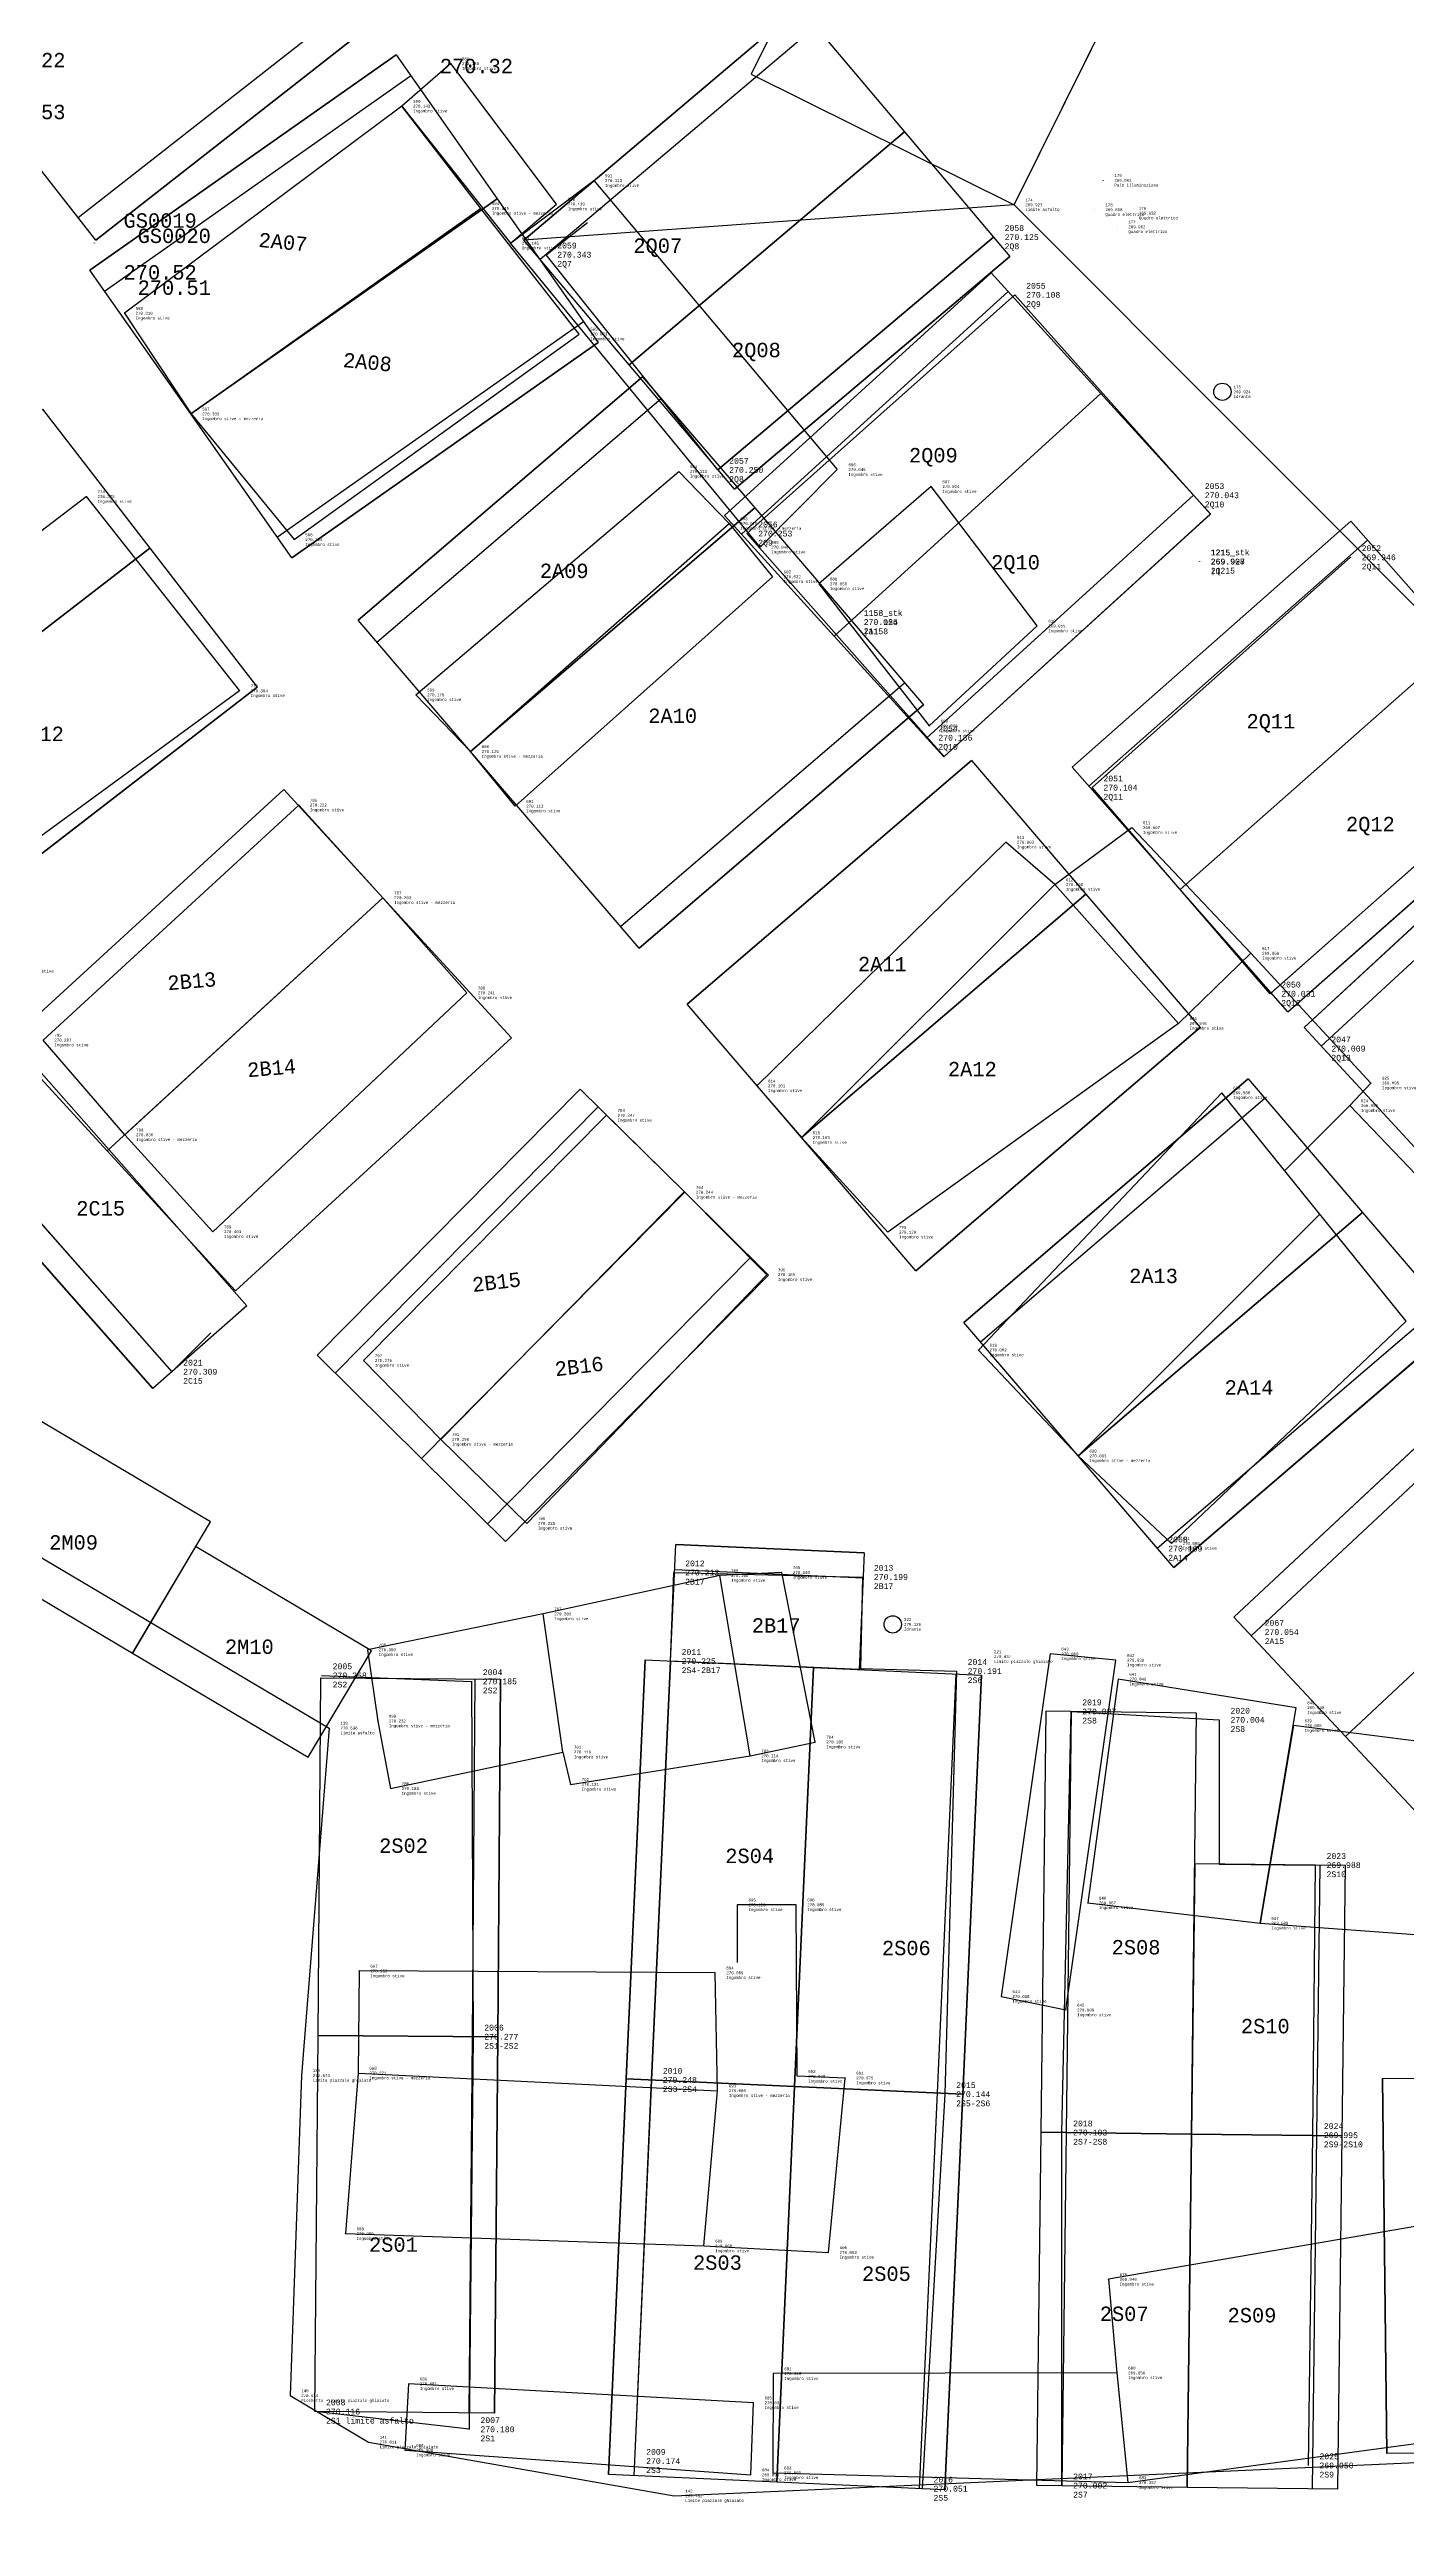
# Model space of a CAD drawing. Extents: x -1 to 923337, y -63322 to 323191.
# Drawn here: x 298496 to 345659, y 780 to 86000 of the extents above; entities that cross this region are included whole.
import ezdxf
from ezdxf.enums import TextEntityAlignment as Align

# ---------------------------------------------------------------- set-up
doc = ezdxf.new("R2010")
doc.units = 0
doc.header["$PDMODE"] = 35
doc.header["$PDSIZE"] = 1
doc.linetypes.add('Solid', pattern=[0])
for name, color, linetype, lineweight in [('aree gps 3', 84, 'Continuous', 30), ('NUOVE STIVE DIC2023', 3, 'Solid', 30), ('NUOVE STIVE TRACCIATURA', 150, 'Continuous', 30), ('PUNTI RILIEVO 12_02_24', 102, 'Solid', 30), ('WF ingombro stive 2', 1, 'Continuous', 30), ('WF lato di accesso', 40, 'Continuous', 30), ('WF SCHIZZI', 30, 'Solid', 30), ('WF tracciatura', 30, 'Continuous', 30)]:
    doc.layers.add(name, color=color, linetype=linetype, lineweight=lineweight)
for name, color, linetype in [('pntdesc', 1, 'Continuous'), ('pntelev', 2, 'Continuous'), ('pntno', 3, 'Continuous'), ('RILIEVO VECCHIO 1', 8, 'Continuous'), ('WF nome aree GPS', 7, 'Continuous'), ('WF nuovi punti', 6, 'Continuous'), ('WF_lato_di_accesso', 40, 'Continuous')]:
    doc.layers.add(name, color=color, linetype=linetype)
doc.styles.get("Standard").update_dxf_attribs({"font": 'consola.ttf', "height": 500})

# ---------------------------------------------------------------- blocks, each defined once
blk = doc.blocks.new('rilievo 2')
at = {"color": 8}
for points in [[(377957, -551519, -1580), (396391, -562427, -1455), (395427, -574492, -1317), (395026, -585611, -1377), (397751, -587224, -1981), (408367, -589089, -2210), (438006, -587763, -2348), (450817, -582890, -2520), (462675, -576278, -2454), (477131, -569186, -2633), (463320, -559281, -2554), (462858, -554252, -2417), (453210, -543978, -2458), (436425, -525791, -2385), (420179, -509524, -2064), (431791, -486142, -2181), (437562, -474517, -1956), (432131, -471235, -1903), (421510, -463664, -1858), (415096, -459635, -1816), (399752, -447354, -1648)], [(401649, -509653, -1843), (391588, -516788, -1688)], [(401296, -528511, -1867), (410278, -520596, -1916)], [(421587, -533133, -1983), (424264, -531154, -2085), (428403, -535519, -2122), (425881, -537955, -2046)], [(421587, -533133, -1983), (425881, -537955, -2046), (415793, -545205, -1872), (412792, -541920, -1829)], [(389292, -541824, -1156), (398253, -533590, -1788)], [(428403, -535519, -2122), (432567, -540025, -2096), (431834, -540810, -2010), (429576, -543068, -2063)], [(418937, -549298, -1909), (422403, -552975, -1899), (425641, -556017, -1906), (433792, -548296, -2137), (427396, -540363, -2025), (418937, -549298, -1909)], [(434108, -547473, -2086), (436173, -545333, -2119), (431834, -540810, -2010)], [(400261, -552403, -1693), (408719, -543804, -1748)], [(422403, -552975, -1899), (430797, -544581, -2085)], [(404499, -563260, -1873), (404770, -564382, -1870), (411005, -563390, -1877), (409958, -557129, -1846), (403814, -558463, -1789)], [(411005, -563390, -1877), (413263, -562912, -1887), (412103, -557024, -1851), (409958, -557129, -1846)], [(412638, -574521, -1951), (412603, -568564, -1906), (410561, -568568, -1868), (410561, -570568, -1868)], [(397393, -574408, -1720), (409879, -575021, -1906)], [(409402, -580413, -1923), (413729, -580637, -1938), (414305, -574581, -1917), (412638, -574521, -1951)], [(423749, -584822, -2135), (411806, -584847, -1972), (411800, -588289, -2092), (424127, -588631, -1635)]]:
    blk.add_polyline3d(points, dxfattribs=at)
for points in [[(400608, -504624, -1853), (398914, -506100, -1848), (402688, -510860, -1846), (404286, -509500, -1852)], [(398914, -506100, -1848), (389272, -513293, -1682), (391588, -516788, -1688), (395169, -521155, -1838), (405069, -514014, -1918), (401649, -509653, -1843)], [(405576, -508685, -1878), (414034, -518722, -1947), (411355, -521417, -1946), (402688, -510860, -1846)], [(408527, -518786, -1879), (410278, -520596, -1916), (411786, -522443, -1959), (402844, -530413, -1878), (401296, -528511, -1867), (399401, -526544, -1817)], [(387951, -519659, -1616), (393272, -526405, -1688), (383711, -533397, -1597), (378575, -526813, -1499)], [(417296, -519313, -1967), (413393, -522691, -1941), (417231, -527624, -1998), (420978, -524152, -2036)], [(386452, -538535, -1704), (395327, -530373, -1769), (398253, -533590, -1788), (401162, -536895, -1750), (392346, -545189, -1588), (389292, -541824, -1156)], [(411241, -540125, -1890), (412792, -541920, -1829), (421587, -533133, -1983), (419887, -531663, -1989)], [(397583, -549663, -1712), (400261, -552403, -1693), (403251, -555320, -1760), (411585, -546682, -1823), (408734, -543819, -1748), (406017, -541146, -1744)], [(398071, -562182, -1760), (398516, -564527, -1808), (404499, -563260, -1873), (403814, -558463, -1789), (397719, -559707, -1641)], [(423712, -560071, -1959), (421430, -559852, -1931), (419730, -571749, -1973), (421976, -572218, -1986)], [(429970, -561720, -2052), (423790, -560727, -1943), (422732, -568498, -2024), (428723, -569205, -2083)], [(435862, -563106, -2184), (429876, -562341, -1905), (428723, -569205, -2083), (435053, -569669, -2170)], [(396948, -579986, -1932), (409402, -580413, -1923), (409879, -575021, -1906), (409793, -570926, -1903), (397429, -570864, -1838), (397393, -574408, -1720)], [(436436, -586966, -2338), (435253, -579541, -2230), (423454, -581572, -2046), (423749, -584822, -2135), (424127, -588631, -1635)], [(411119, -585858, -1960), (399146, -585198, -1910), (399019, -587506, -2084), (411031, -588361, -2092)]]:
    blk.add_polyline3d(points, close=True, dxfattribs=at)
at = {"color": 1}
for centre in [(427411, -516021, -2067), (415962, -558827, -1865)]:
    blk.add_circle(centre, 300, dxfattribs=at)
at = {"color": 8}
for p in [(400608, -504624, -1853), (398914, -506100, -1848), (405576, -508685, -1878), (423273, -508677, -2031), (404286, -509500, -1852), (420179, -509524, -2064), (401649, -509653, -1843), (422959, -509696, -2133), (423756, -510291, -2029), (424122, -509815, -2060), (402688, -510860, -1846), (389272, -513293, -1682), (405069, -514014, -1918), (427411, -516021, -2067), (391588, -516788, -1688), (408527, -518786, -1879), (414034, -518722, -1947), (387951, -519659, -1616), (417296, -519313, -1967), (410278, -520596, -1916), (395169, -521155, -1838), (411355, -521417, -1946), (411786, -522443, -1959), (413393, -522691, -1941), (420978, -524152, -2036), (393272, -526405, -1688), (399401, -526544, -1817), (417231, -527624, -1998), (401296, -528511, -1867), (395327, -530373, -1769), (402844, -530413, -1878), (419887, -531663, -1989), (424264, -531154, -2085), (421587, -533133, -1983), (398253, -533590, -1788), (428403, -535519, -2122), (401162, -536895, -1750), (425881, -537955, -2046), (411241, -540125, -1890), (432567, -540025, -2096), (427396, -540363, -2025), (431834, -540810, -2010), (389292, -541824, -1156), (406017, -541146, -1744), (412792, -541920, -1829), (408734, -543819, -1748), (392346, -545189, -1588), (415793, -545205, -1872), (411585, -546682, -1823), (433792, -548296, -2137), (397583, -549663, -1712), (418937, -549298, -1909), (400261, -552403, -1693), (422403, -552975, -1899), (403251, -555320, -1760), (425641, -556017, -1906), (409958, -557129, -1846), (412103, -557024, -1851), (403814, -558463, -1789), (415962, -558827, -1865), (397719, -559707, -1641), (421430, -559852, -1931), (419091, -559946, -1954), (423712, -560071, -1959), (423790, -560727, -1943), (396391, -562427, -1455), (398071, -562182, -1760), (429876, -562341, -1905), (429970, -561720, -2052), (404499, -563260, -1873), (413263, -562912, -1887), (411005, -563390, -1877), (398516, -564527, -1808), (404770, -564382, -1870), (410561, -568568, -1868), (412603, -568564, -1906), (422732, -568498, -2024), (428723, -569205, -2083), (397429, -570864, -1838), (409793, -570926, -1903), (419730, -571749, -1973), (421976, -572218, -1986), (395427, -574492, -1317), (397393, -574408, -1720), (409879, -575021, -1906), (412638, -574521, -1951), (414305, -574581, -1917), (396948, -579986, -1932), (409402, -580413, -1923), (413729, -580637, -1938), (423454, -581572, -2046), (399146, -585198, -1910), (411806, -584847, -1972), (423749, -584822, -2135), (395026, -585611, -1377), (411119, -585858, -1960), (397751, -587224, -1981), (399019, -587506, -2084), (411031, -588361, -2092), (411800, -588289, -2092), (424127, -588631, -1635), (408367, -589089, -2210)]:
    blk.add_point(p, dxfattribs=at)
for s, p in [('589', (400997, -504457, -1853)), ('270.138', (400997, -504624, -1853)), ('Ingombro stive', (400997, -504791, -1853)), ('590', (399303, -505934, -1848)), ('270.143', (399303, -506100, -1848)), ('Ingombro stive', (399303, -506267, -1848)), ('591', (405965, -508518, -1878)), ('270.113', (405965, -508685, -1878)), ('179', (423662, -508510, -2031)), ('269.961', (423662, -508677, -2031)), ('594', (402038, -509486, -1843)), ('270.149', (402038, -509653, -1843)), ('592', (404675, -509333, -1852)), ('270.139', (404675, -509500, -1852)), ('Ingombro stive', (404675, -509666, -1852)), ('Ingombro stive', (405965, -508852, -1878)), ('174', (420568, -509358, -2064)), ('269.927', (420568, -509524, -2064)), ('178', (423348, -509529, -2133)), ('Palo illuminazione', (423662, -508844, -2031)), ('176', (424511, -509648, -2060)), ('Ingombro stive - mezzeria', (402038, -509819, -1843)), ('Limite asfalto', (420568, -509691, -2064)), ('Quadro elettrico', (423348, -509862, -2133)), ('269.858', (423348, -509696, -2133)), ('Quadro elettrico', (424145, -510458, -2029)), ('177', (424145, -510124, -2029)), ('269.962', (424145, -510291, -2029)), ('Quadro elettrico', (424511, -509982, -2060)), ('269.932', (424511, -509815, -2060)), ('593', (403077, -510693, -1846)), ('270.145', (403077, -510860, -1846)), ('Ingombro stive', (403077, -511027, -1846)), ('598', (389661, -513126, -1682)), ('270.310', (389661, -513293, -1682)), ('Ingombro stive', (389661, -513459, -1682)), ('595', (405458, -513847, -1918)), ('270.073', (405458, -514014, -1918)), ('Ingombro stive', (405458, -514180, -1918)), ('175', (427800, -515854, -2067)), ('269.924', (427800, -516021, -2067)), ('Idrante', (427800, -516188, -2067)), ('597', (391977, -516622, -1688)), ('270.303', (391977, -516788, -1688)), ('Ingombro stive - mezzeria', (391977, -516955, -1688)), ('604', (408916, -518619, -1879)), ('270.113', (408916, -518786, -1879)), ('Ingombro stive', (408916, -518952, -1879)), ('270.045', (414423, -518722, -1947)), ('606', (414423, -518555, -1947)), ('Ingombro stive', (414423, -518889, -1947)), ('270.375', (388340, -519659, -1616)), ('774', (388340, -519492, -1616)), ('Ingombro stive', (388340, -519826, -1616)), ('270.024', (417685, -519313, -1967)), ('607', (417685, -519146, -1967)), ('Ingombro stive', (417685, -519480, -1967)), ('270.076', (410667, -520596, -1916)), ('603', (410667, -520429, -1916)), ('596', (395558, -520988, -1838)), ('270.154', (395558, -521155, -1838)), ('Ingombro stive', (395558, -521322, -1838)), ('Ingombro stive - mezzeria', (410667, -520763, -1916)), ('270.046', (411744, -521417, -1946)), ('605', (411744, -521251, -1946)), ('Ingombro stive', (411744, -521584, -1946)), ('270.032', (412175, -522443, -1959)), ('602', (412175, -522276, -1959)), ('Ingombro stive', (412175, -522610, -1959)), ('608', (413782, -522524, -1941)), ('270.050', (413782, -522691, -1941)), ('Ingombro stive', (413782, -522858, -1941)), ('610', (421367, -523985, -2036)), ('269.955', (421367, -524152, -2036)), ('Ingombro stive', (421367, -524318, -2036)), ('270.304', (393661, -526405, -1688)), ('775', (393661, -526238, -1688)), ('Ingombro stive', (393661, -526571, -1688)), ('599', (399790, -526378, -1817)), ('270.175', (399790, -526544, -1817)), ('Ingombro stive', (399790, -526711, -1817)), ('609', (417620, -527457, -1998)), ('600', (401685, -528344, -1867)), ('269.993', (417620, -527624, -1998)), ('Ingombro stive', (417620, -527791, -1998)), ('270.125', (401685, -528511, -1867)), ('Ingombro stive - mezzeria', (401685, -528678, -1867)), ('270.222', (395716, -530373, -1769)), ('786', (395716, -530206, -1769)), ('Ingombro stive', (395716, -530540, -1769)), ('601', (403233, -530246, -1878)), ('270.113', (403233, -530413, -1878)), ('Ingombro stive', (403233, -530579, -1878)), ('613', (420276, -531496, -1989)), ('270.003', (420276, -531663, -1989)), ('269.907', (424653, -531154, -2085)), ('611', (424653, -530987, -2085)), ('Ingombro stive', (424653, -531321, -2085)), ('Ingombro stive', (420276, -531830, -1989)), ('787', (398642, -533423, -1788)), ('270.008', (421976, -533133, -1983)), ('612', (421976, -532966, -1983)), ('Ingombro stive', (421976, -533299, -1983)), ('270.203', (398642, -533590, -1788)), ('Ingombro stive - mezzeria', (398642, -533756, -1788)), ('617', (428792, -535352, -2122)), ('269.869', (428792, -535519, -2122)), ('Ingombro stive', (428792, -535686, -2122)), ('Ingombro stive', (385634, -536141, -1648)), ('270.241', (401551, -536895, -1750)), ('788', (401551, -536728, -1750)), ('Ingombro stive', (401551, -537062, -1750)), ('270.287', (386841, -538535, -1704)), ('785', (386841, -538368, -1704)), ('269.946', (426270, -537955, -2046)), ('616', (426270, -537788, -2046)), ('Ingombro stive', (426270, -538121, -2046)), ('Ingombro stive', (386841, -538702, -1704)), ('270.101', (411630, -540125, -1890)), ('614', (411630, -539958, -1890)), ('Ingombro stive', (411630, -540292, -1890)), ('618', (427785, -540197, -2025)), ('625', (432956, -539858, -2096)), ('269.895', (432956, -540025, -2096)), ('Ingombro stive', (432956, -540192, -2096)), ('270.247', (406406, -541146, -1744)), ('793', (406406, -540980, -1744)), ('269.966', (427785, -540363, -2025)), ('Ingombro stive', (427785, -540530, -2025)), ('269.982', (432223, -540810, -2010)), ('624', (432223, -540643, -2010)), ('Ingombro stive', (432223, -540977, -2010)), ('790', (389681, -541657, -1156)), ('270.836', (389681, -541824, -1156)), ('Ingombro stive - mezzeria', (389681, -541991, -1156)), ('Ingombro stive', (406406, -541313, -1744)), ('615', (413181, -541753, -1829)), ('270.163', (413181, -541920, -1829)), ('Ingombro stive', (413181, -542087, -1829)), ('794', (409123, -543652, -1748)), ('270.244', (409123, -543819, -1748)), ('Ingombro stive - mezzeria', (409123, -543986, -1748)), ('270.403', (392735, -545189, -1588)), ('789', (392735, -545022, -1588)), ('Ingombro stive', (392735, -545355, -1588)), ('225', (416182, -545039, -1872)), ('270.120', (416182, -545205, -1872)), ('Ingombro stive', (416182, -545372, -1872)), ('270.169', (411974, -546682, -1823)), ('795', (411974, -546516, -1823)), ('Ingombro stive', (411974, -546849, -1823)), ('270.279', (397972, -549663, -1712)), ('792', (397972, -549496, -1712)), ('619', (419326, -549131, -1909)), ('270.082', (419326, -549298, -1909)), ('Ingombro stive', (419326, -549464, -1909)), ('Ingombro stive', (397972, -549830, -1712)), ('791', (400650, -552236, -1693)), ('270.298', (400650, -552403, -1693)), ('Ingombro stive - mezzeria', (400650, -552570, -1693)), ('620', (422792, -552809, -1899)), ('270.093', (422792, -552975, -1899)), ('Ingombro stive - mezzeria', (422792, -553142, -1899)), ('270.231', (403640, -555320, -1760)), ('796', (403640, -555153, -1760)), ('Ingombro stive', (403640, -555487, -1760)), ('621', (426030, -555850, -1906)), ('270.086', (426030, -556017, -1906)), ('Ingombro stive', (426030, -556183, -1906)), ('270.145', (410347, -557129, -1846)), ('706', (410347, -556963, -1846)), ('Ingombro stive', (410347, -557296, -1846)), ('270.140', (412492, -557024, -1851)), ('705', (412492, -556857, -1851)), ('Ingombro stive', (412492, -557191, -1851)), ('270.203', (404203, -558463, -1789)), ('707', (404203, -558296, -1789)), ('Ingombro stive', (404203, -558630, -1789)), ('222', (416351, -558660, -1865)), ('270.126', (416351, -558827, -1865)), ('Idrante', (416351, -558994, -1865)), ('270.350', (398108, -559707, -1641)), ('708', (398108, -559541, -1641)), ('Ingombro stive', (398108, -559874, -1641)), ('221', (419480, -559780, -1954)), ('643', (421819, -559685, -1931)), ('270.060', (421819, -559852, -1931)), ('642', (424101, -559904, -1959)), ('270.037', (419480, -559946, -1954)), ('Limite piazzale ghiaiato', (419480, -560113, -1954)), ('Ingombro stive', (421819, -560018, -1931)), ('270.032', (424101, -560071, -1959)), ('Ingombro stive', (424101, -560237, -1959)), ('270.049', (424179, -560727, -1943)), ('641', (424179, -560560, -1943)), ('Ingombro stive', (424179, -560894, -1943)), ('640', (430359, -561553, -2052)), ('270.536', (396780, -562427, -1455)), ('138', (396780, -562260, -1455)), ('270.232', (398460, -562182, -1760)), ('699', (398460, -562015, -1760)), ('Ingombro stive - mezzeria', (398460, -562348, -1760)), ('639', (430265, -562175, -1905)), ('270.086', (430265, -562341, -1905)), ('Ingombro stive', (430265, -562508, -1905)), ('269.940', (430359, -561720, -2052)), ('Ingombro stive', (430359, -561887, -2052)), ('Limite asfalto', (396780, -562594, -1455)), ('270.119', (404888, -563260, -1873)), ('701', (404888, -563093, -1873)), ('703', (411394, -563223, -1877)), ('270.105', (413652, -562912, -1887)), ('704', (413652, -562745, -1887)), ('Ingombro stive', (413652, -563079, -1887)), ('Ingombro stive', (404888, -563427, -1873)), ('270.114', (411394, -563390, -1877)), ('Ingombro stive', (411394, -563557, -1877)), ('270.184', (398905, -564527, -1808)), ('700', (398905, -564360, -1808)), ('Ingombro stive', (398905, -564694, -1808)), ('270.121', (405159, -564382, -1870)), ('702', (405159, -564216, -1870)), ('Ingombro stive', (405159, -564549, -1870)), ('695', (410950, -568402, -1868)), ('696', (412992, -568397, -1906)), ('646', (423121, -568332, -2024)), ('270.123', (410950, -568568, -1868)), ('Ingombro stive', (410950, -568735, -1868)), ('270.085', (412992, -568564, -1906)), ('Ingombro stive', (412992, -568731, -1906)), ('269.967', (423121, -568498, -2024)), ('Ingombro stive', (423121, -568665, -2024)), ('269.909', (429112, -569205, -2083)), ('647', (429112, -569038, -2083)), ('Ingombro stive', (429112, -569372, -2083)), ('270.153', (397817, -570864, -1838)), ('697', (397817, -570697, -1838)), ('694', (410182, -570760, -1903)), ('270.089', (410182, -570926, -1903)), ('Ingombro stive', (397817, -571031, -1838)), ('Ingombro stive', (410182, -571093, -1903)), ('644', (420119, -571582, -1973)), ('270.018', (420119, -571749, -1973)), ('Ingombro stive', (420119, -571916, -1973)), ('270.006', (422365, -572218, -1986)), ('645', (422365, -572051, -1986)), ('Ingombro stive', (422365, -572384, -1986)), ('139', (395816, -574326, -1317)), ('270.271', (397782, -574408, -1720)), ('698', (397782, -574242, -1720)), ('692', (413027, -574355, -1951)), ('691', (414694, -574414, -1917)), ('270.674', (395816, -574492, -1317)), ('Limite piazzale ghiaiato', (395816, -574659, -1317)), ('Ingombro stive - mezzeria', (397782, -574575, -1720)), ('270.086', (410267, -575021, -1906)), ('693', (410267, -574854, -1906)), ('Ingombro stive - mezzeria', (410267, -575188, -1906)), ('270.040', (413027, -574521, -1951)), ('Ingombro stive', (413027, -574688, -1951)), ('270.075', (414694, -574581, -1917)), ('Ingombro stive', (414694, -574748, -1917)), ('688', (397337, -579819, -1932)), ('270.060', (397337, -579986, -1932)), ('Ingombro stive', (397337, -580153, -1932)), ('689', (409791, -580247, -1923)), ('270.068', (409791, -580413, -1923)), ('Ingombro stive', (409791, -580580, -1923)), ('270.053', (414118, -580637, -1938)), ('690', (414118, -580471, -1938)), ('Ingombro stive', (414118, -580804, -1938)), ('679', (423843, -581406, -2046)), ('269.946', (423843, -581572, -2046)), ('Ingombro stive', (423843, -581739, -2046)), ('680', (424138, -584655, -2135)), ('140', (395415, -585444, -1377)), ('686', (399535, -585031, -1910)), ('270.081', (399535, -585198, -1910)), ('Ingombro stive', (399535, -585365, -1910)), ('270.019', (412195, -584847, -1972)), ('681', (412195, -584681, -1972)), ('Ingombro stive', (412195, -585014, -1972)), ('269.856', (424138, -584822, -2135)), ('Ingombro stive', (424138, -584988, -2135)), ('270.614', (395415, -585611, -1377)), ('Picchetto - Limite piazzale ghiaiato', (395415, -585778, -1377)), ('685', (411508, -585691, -1960)), ('270.031', (411508, -585858, -1960)), ('Ingombro stive', (411508, -586024, -1960)), ('141', (398140, -587058, -1981)), ('270.011', (398140, -587224, -1981)), ('Limite piazzale ghiaiato', (398140, -587391, -1981)), ('269.908', (399408, -587506, -2084)), ('687', (399408, -587339, -2084)), ('Ingombro stive', (399408, -587672, -2084)), ('269.899', (411420, -588361, -2092)), ('684', (411420, -588195, -2092)), ('Ingombro stive', (411420, -588528, -2092)), ('682', (412189, -588123, -2092)), ('269.899', (412189, -588289, -2092)), ('Ingombro stive', (412189, -588456, -2092)), ('270.357', (424515, -588631, -1635)), ('683', (424515, -588464, -1635)), ('Ingombro stive', (424515, -588798, -1635)), ('142', (408756, -588922, -2210)), ('269.782', (408756, -589089, -2210)), ('Limite piazzale ghiaiato', (408756, -589256, -2210))]:
    blk.add_text(s, height=100, dxfattribs=at).set_placement(p, align=Align.MIDDLE_LEFT)
blk = doc.blocks.new('schizzo stive nuovo rilievo')
for p in [(-71198, 58898, 279), (-55659, 59508, 61), (-54911, 57502, 44), (-65225, 51422, 186), (-48706, 50544, -21), (-64218, 49213, 189), (-48503, 48243, -156), (-48496, 48237, -137), (-43258, 48388, -118), (-60553, 46136, -10), (-60552, 46140, 61), (-57961, 42123, 122), (-52227, 40390, 40), (-46050, 33232, -33), (-44309, 31326, -55), (-84190, 20104, 245), (-49974, 13962, 44), (-66756, 13130, 149), (-60201, 12976, 135), (-46628, 11064, -10), (-78999, 9557, 194), (-66877, 10055, 161), (-56943, 9708, 127), (-73782, 9352, 121), (-52963, 8305, 23), (-47813, 8014, -60), (-44477, 2969, -76), (-73732, -2991, 213), (-67531, -4493, 184), (-57342, -4987, 80), (-53279, -6320, 39), (-44572, -6411, -69), (-79230, -16008, 51), (-73866, -16624, 116), (-68110, -17726, 110), (-44724, -17880, -114), (-58128, -18686, -13), (-53279, -18578, -62)]:
    blk.add_point(p)
at = {"layer": 'NUOVE STIVE DIC2023', "lineweight": -3}
for points, elevation in [([(-55659, 59508), (-65225, 51422), (-71198, 58898), (-69755, 60022)], 61), ([(-36454, 41701), (-46050, 33232), (-52227, 40390), (-43258, 48388)], -241), ([(-90497, 31324), (-92547, 29564), (-84190, 20104), (-82841, 21453)], 374), ([(-68110, -17726), (-67531, -4493), (-66877, 10055), (-66756, 13130), (-60201, 12976), (-60278, 9799), (-56943, 9708), (-57342, -4987), (-58128, -18686)], 110), ([(-78999, 9557), (-73782, 9352), (-73732, -2991), (-73866, -16624), (-79230, -16008)], 194), ([(-53279, -18578), (-53279, -6320), (-52963, 8305), (-47813, 8014), (-47813, 3003), (-44477, 2969), (-44572, -6411), (-44724, -17880)], -62)]:
    blk.add_lwpolyline(points, dxfattribs=dict(at, elevation=elevation))
at = {"layer": 'NUOVE STIVE DIC2023', "lineweight": -3, "elevation": -21}
blk.add_lwpolyline([(-48118, 49888), (-57374, 41468), (-64218, 49213), (-54911, 57502)], close=True, dxfattribs=at)
at = {"layer": 'NUOVE STIVE TRACCIATURA'}
for points, elevation in [([(-62406, 67489), (-58749, 63163), (-68314, 55076), (-71972, 59403)], 61), ([(-58749, 63163), (-55091, 58836), (-64657, 50750), (-68314, 55076)], 61), ([(-55739, 58274), (-51926, 54083), (-61191, 45654), (-65004, 49844)], -21), ([(-51926, 54083), (-48114, 49893), (-57378, 41463), (-61191, 45654)], -21), ([(-43246, 49645), (-39497, 45397), (-49177, 36855), (-52926, 41103)], -31), ([(-39497, 45397), (-35749, 41149), (-45428, 32607), (-49177, 36855)], -31), ([(-35390, 40819), (-31543, 36660), (-41021, 27895), (-44868, 32054)], -86), ([(-89951, 31858), (-81594, 22397), (-84850, 19521), (-93207, 28982)], 245), ([(-37680, 20578), (-33810, 16441), (-43433, 7439), (-47303, 11576)], -41), ([(-33810, 16441), (-29940, 12303), (-39564, 3301), (-43434, 7438)], -41), ([(-66692, 14109), (-60143, 13814), (-60326, 9760), (-66875, 10055)], 110), ([(-79112, -2942), (-79020, 9477), (-72779, 9423), (-72872, -2996)], 212), ([(-68410, -4453), (-67754, 10095), (-61911, 9832), (-62567, -4717)], 110), ([(-62567, -4717), (-61911, 9832), (-56068, 9568), (-56723, -4980)], 110), ([(-53843, 8314), (-54015, -6310), (-48781, -6372), (-48610, 8252)], 39), ([(-48666, 3015), (-48781, -6372), (-43547, -6434), (-43432, 2953)], 39), ([(-79230, -16008), (-79112, -2942), (-72871, -2998), (-72989, -16064)], 51), ([(-69029, -18195), (-68410, -4453), (-62567, -4717), (-63186, -18459)], 110), ([(-63186, -18459), (-62567, -4717), (-56723, -4980), (-57342, -18722)], 110), ([(-41994, -17461), (-42147, -4445), (-36318, -4377), (-36165, -17393)], -136), ([(-54015, -6310), (-54159, -18568), (-48925, -18630), (-48781, -6372)], 39), ([(-48781, -6372), (-48925, -18630), (-43691, -18691), (-43547, -6433)], 39)]:
    blk.add_lwpolyline(points, close=True, dxfattribs=dict(at, elevation=elevation))
at = {"layer": 'WF tracciatura'}
for p, q in [((-61838, 66817, 61), (-71404, 58731, 61)), ((-65225, 51422, 61), (-55659, 59508, 61)), ((-55147, 57623, -21), (-64412, 49194, -21)), ((-57971, 42114, -21), (-48706, 50544, -21)), ((-42664, 48985, -31), (-52343, 40443, -31)), ((-46010, 33267, -31), (-36331, 41809, -31)), ((-34792, 40173, -86), (-44270, 31408, -86)), ((-92547, 29564, 245), (-84190, 20104, 245)), ((-37079, 19936, -41), (-46702, 10934, -41)), ((-60183, 12935, 110), (-66732, 13230, 110)), ((-73751, -2992, 51), (-73660, 9428, 212)), ((-66875, 10055, 110), (-67531, -4493, 110)), ((-57602, -4940, 110), (-56947, 9608, 110)), ((-52963, 8304, 39), (-53135, -6321, 39)), ((-44427, -6423, 39), (-44312, 2964, 39)), ((-73869, -16056, 51), (-73751, -2991, 51)), ((-67531, -4493, 110), (-68150, -18235, 110)), ((-58222, -18682, 110), (-57602, -4940, 110)), ((-53135, -6321, 39), (-53279, -18578, 39)), ((-44571, -18681, 39), (-44427, -6423, 39))]:
    blk.add_line(p, q, dxfattribs=at)
at = {"layer": 'WF_lato_di_accesso'}
for p, q in [((-62406, 67489, 61), (-71972, 59403, 61)), ((-64657, 50750, 61), (-55091, 58836, 61)), ((-55739, 58274, -21), (-65004, 49844, -21)), ((-57378, 41463, -21), (-48114, 49893, -21)), ((-43246, 49645, -31), (-52926, 41103, -31)), ((-45428, 32607, -31), (-35749, 41149, -31)), ((-35390, 40819, -86), (-44868, 32054, -86)), ((-93207, 28982, 245), (-84850, 19521, 245)), ((-37680, 20578, -41), (-47303, 11576, -41)), ((-60143, 13814, 110), (-66692, 14109, 110)), ((-72871, -2998, 51), (-72780, 9422, 212)), ((-67754, 10095, 110), (-68410, -4453, 110)), ((-56723, -4980, 110), (-56068, 9568, 110)), ((-53843, 8314, 39), (-54015, -6310, 39)), ((-43547, -6433, 39), (-43432, 2953, 39)), ((-72989, -16064, 51), (-72871, -2998, 51)), ((-68410, -4453, 110), (-69029, -18195, 110)), ((-57342, -18722, 110), (-56723, -4980, 110)), ((-42147, -4445, -136), (-41994, -17461, -136)), ((-54015, -6310, 39), (-54159, -18568, 39)), ((-43691, -18691, 39), (-43547, -6433, 39))]:
    blk.add_line(p, q, dxfattribs=at)
at = {"layer": 'pntdesc'}
for s, p in [('2Q8', (-55270, 59191, 61)), ('2Q7', (-70809, 58582, 279)), ('2Q9', (-54522, 57185, 44)), ('2Q8', (-64836, 51105, 186)), ('2Q10', (-48317, 50227, -21)), ('2Q9', (-63829, 48897, 189)), ('2Q', (-48107, 47920, -137)), ('|1215', (-48114, 47926, -156)), ('2Q11', (-42869, 48071, -118)), ('2A', (-60163, 45823, 61)), ('|1158', (-60164, 45819, -10)), ('2Q10', (-57572, 41807, 122)), ('2Q11', (-51838, 40073, 40)), ('2Q12', (-45661, 32915, -33)), ('2Q13', (-43921, 31009, -55)), ('2C15', (-83801, 19787, 245)), ('2A14', (-49585, 13645, 44)), ('2B17 ', (-66367, 12813, 149)), ('2B17 ', (-59812, 12659, 135)), ('2A15', (-46239, 10748, -10)), ('2S4-2B17 ', (-66488, 9739, 161)), ('2S6 ', (-56554, 9391, 127)), ('2S2', (-78610, 9240, 194)), ('2S2', (-73393, 9036, 121)), ('2S8 ', (-52574, 7989, 23)), ('2S8 ', (-47424, 7697, -60)), ('2S10', (-44088, 2653, -76)), ('2S1-2S2', (-73343, -3307, 213)), ('2S3-2S4', (-67142, -4810, 184)), ('2S5-2S6 ', (-56953, -5304, 80)), ('2S7-2S8 ', (-52890, -6637, 39)), ('2S9-2S10', (-44183, -6728, -69)), ('2S1 limite asfalto', (-78841, -16325, 51)), ('2S1 ', (-73477, -16940, 116)), ('2S3 ', (-67721, -18043, 110)), ('2S9', (-44335, -18197, -114)), ('2S5 ', (-57740, -19003, -13)), ('2S7 ', (-52890, -18895, -62))]:
    blk.add_text(s, height=200, dxfattribs=at).set_placement(p, align=Align.MIDDLE_LEFT)
at = {"layer": 'pntelev'}
for s, p in [('270.343', (-70809, 58898, 279)), ('270.125', (-55270, 59508, 61)), ('270.108', (-54522, 57502, 44)), ('270.250', (-64836, 51422, 186)), ('270.043', (-48317, 50544, -21)), ('270.253', (-63829, 49213, 189)), ('269.908', (-48114, 48243, -156)), ('269.927', (-48107, 48237, -137)), ('269.946', (-42869, 48388, -118)), ('270.054', (-60164, 46136, -10)), ('270.125', (-60163, 46140, 61)), ('270.186', (-57572, 42123, 122)), ('270.104', (-51838, 40390, 40)), ('270.031', (-45661, 33232, -33)), ('270.009', (-43921, 31326, -55)), ('270.309', (-83801, 20104, 245)), ('270.109', (-49585, 13962, 44)), ('270.213', (-66367, 13130, 149)), ('270.199', (-59812, 12976, 135)), ('270.054', (-46239, 11064, -10)), ('270.258', (-78610, 9557, 194)), ('270.185', (-73393, 9352, 121)), ('270.225', (-66488, 10055, 161)), ('270.191', (-56554, 9708, 127)), ('270.087', (-52574, 8305, 23)), ('270.004', (-47424, 8014, -60)), ('269.988', (-44088, 2969, -76)), ('270.277', (-73343, -2991, 213)), ('270.248', (-67142, -4493, 184)), ('270.144', (-56953, -4987, 80)), ('270.103', (-52890, -6320, 39)), ('269.995', (-44183, -6411, -69)), ('270.116', (-78841, -16008, 51)), ('270.180', (-73477, -16624, 116)), ('270.174', (-67721, -17726, 110)), ('269.950', (-44335, -17880, -114)), ('270.051', (-57740, -18686, -13)), ('270.002', (-52890, -18578, -62))]:
    blk.add_text(s, height=200, dxfattribs=at).set_placement(p, align=Align.MIDDLE_LEFT)
at = {"layer": 'pntno'}
for s, p in [('2058', (-55270, 59825, 61)), ('2059', (-70809, 59215, 279)), ('2055', (-54522, 57818, 44)), ('2057', (-64836, 51738, 186)), ('2053', (-48317, 50861, -21)), ('2056', (-63829, 49530, 189)), ('1215_stk', (-48114, 48560, -156)), ('1215', (-48107, 48553, -137)), ('2052', (-42869, 48704, -118)), ('1158_stk', (-60164, 46453, -10)), ('1158', (-60163, 46457, 61)), ('2054', (-57572, 42440, 122)), ('2051', (-51838, 40707, 40)), ('2050', (-45661, 33549, -33)), ('2047', (-43921, 31643, -55)), ('2021', (-83801, 20421, 245)), ('2068', (-49585, 14279, 44)), ('2012', (-66367, 13447, 149)), ('2013', (-59812, 13293, 135)), ('2067', (-46239, 11381, -10)), ('2011', (-66488, 10372, 161)), ('2005', (-78610, 9874, 194)), ('2004', (-73393, 9669, 121)), ('2014', (-56554, 10025, 127)), ('2019', (-52574, 8622, 23)), ('2020', (-47424, 8330, -60)), ('2023', (-44088, 3286, -76)), ('2006', (-73343, -2674, 213)), ('2010', (-67142, -4176, 184)), ('2015', (-56953, -4671, 80)), ('2018', (-52890, -6003, 39)), ('2024', (-44183, -6094, -69)), ('2008', (-78841, -15691, 51)), ('2007', (-73477, -16307, 116)), ('2009', (-67721, -17409, 110)), ('2025', (-44335, -17563, -114)), ('2016', (-57740, -18370, -13)), ('2017', (-52890, -18261, -62))]:
    blk.add_text(s, height=200, dxfattribs=at).set_placement(p, align=Align.MIDDLE_LEFT)
blk = doc.blocks.new('punti rilievo 29-02-24')
at = {"layer": 'PUNTI RILIEVO 12_02_24'}
for p in [(612922.287, 4885830.482, 272.331), (612922.776, 4885829.951, 272.331)]:
    blk.add_point(p, dxfattribs=at)
at = {"layer": 'PUNTI RILIEVO 12_02_24', "color": 7}
for s, p in [('GS0022', (612919.227, 4885836.051, 272.331)), ('270.32', (612934.771, 4885835.848, 272.331)), ('270.53', (612919.227, 4885834.251, 272.331)), ('GS0019', (612923.787, 4885830.482, 272.331)), ('GS0020', (612924.276, 4885829.951, 272.331)), ('270.52', (612923.787, 4885828.682, 272.331)), ('270.51', (612924.276, 4885828.151, 272.331))]:
    blk.add_text(s, height=0.5, dxfattribs=at).set_placement(p)

msp = doc.modelspace()

# ---------------------------------------------------------------- linework, layer by layer
msp.add_line((332017.3, 80593, -2064.3), (314982.9, 79363.3, -2247.7))
at = {"layer": 'aree gps 3', "color": 116, "true_color": 0x136734, "elevation": 339.4}
msp.add_lwpolyline([(305053.9, 94140.2), (310352, 87373.4), (300118.3, 79360.9), (294820.3, 86127.7)], close=True, dxfattribs=at)
at = {"layer": 'WF ingombro stive 2'}
for points, elevation in [([(337811.8, 92262.3), (328676.1, 96798.7), (322881.6, 85129.4), (332017.3, 80593)], -2064.3), ([(310547.6, 85794.2), (314056.6, 80804.5), (303422.9, 73326.3), (299913.9, 78315.9)], -1688.3), ([(314056.6, 80804.5), (317565.6, 75814.8), (306931.9, 68336.6), (303422.9, 73326.3)], -1688.3), ([(319104.3, 74620.6), (323007.6, 70063.9), (313134.7, 61606.7), (309231.3, 66163.4)], -1866.7), ([(298267.3, 73494.5), (301996.3, 68667), (291708.2, 60720), (287979.2, 65547.5)], 2036.6), ([(323007.6, 70063.9), (328862.6, 63228.8), (318989.7, 54771.5), (313134.7, 61606.7)], -1866.7), ([(301996.3, 68667), (305723.1, 63842.3), (295435, 55895.3), (291708.2, 60720)], 2036.6), ([(330535.2, 61287.3), (334503.6, 56654.6), (324630.7, 48197.3), (320662.3, 52830)], -1828.7), ([(306647.3, 60284.2), (310091.8, 56527.9), (300510.3, 47741.9), (297065.8, 51498.2)], -1788.4), ([(310091.8, 56527.9), (314552.4, 51663.4), (304970.9, 42877.4), (300510.3, 47741.9)], -1788.4), ([(334503.6, 56654.6), (338472, 52021.9), (328599, 43564.7), (324630.7, 48197.3)], -1828.7), ([(316944.9, 49883), (320572.7, 46298.4), (311435.4, 37051.2), (307807.7, 40635.8)], -1747.8), ([(340146, 50232.1), (344114.3, 45599.4), (334241.4, 37142.1), (330273, 41774.8)], -1898.7), ([(320572.7, 46298.4), (323489.1, 43416.7), (314351.9, 34169.5), (311435.4, 37051.2)], -1747.8), ([(344114.3, 45599.4), (347432.2, 41726.1), (337559.2, 33268.9), (334241.4, 37142.1)], -1898.7), ([(301393.3, 30296.3), (304097.5, 34854.5), (297992.4, 38476.3), (295288.2, 33918)], 2033.3), ([(307498.4, 26674.5), (309692.4, 30372.7), (303587.3, 33994.5), (301393.3, 30296.3)], 2033.3)]:
    msp.add_lwpolyline(points, close=True, dxfattribs=dict(at, elevation=elevation))
at = {"layer": 'WF lato di accesso'}
for p, q in [((328676.1, 96798.7, -2064.3), (322881.6, 85129.4, -2064.3)), ((300118.3, 79360.9, 339.4), (310352, 87373.4, 339.4)), ((310547.6, 85794.2, -1688.3), (299913.9, 78315.9, -1688.3)), ((306931.9, 68336.6, -1688.3), (317565.6, 75814.8, -1688.3)), ((319104.3, 74620.6, -1866.7), (309231.3, 66163.4, -1866.7)), ((295435, 55895.3, 2036.6), (305723.1, 63842.3, 2036.6)), ((318989.7, 54771.5, -1866.7), (328862.6, 63228.8, -1866.7)), ((330535.2, 61287.3, -1828.7), (320662.3, 52830, -1828.7)), ((306647.3, 60284.2, -1788.4), (297065.8, 51498.2, -1788.4)), ((328599, 43564.7, -1828.7), (338472, 52021.9, -1828.7)), ((304970.9, 42877.4, -1788.4), (314552.4, 51663.4, -1788.4)), ((316944.9, 49883, -1747.8), (307807.7, 40635.8, -1747.8)), ((340146, 50232.1, -1898.7), (330273, 41774.8, -1898.7)), ((314351.9, 34169.5, -1747.8), (323489.1, 43416.7, -1747.8)), ((337559.2, 33268.9, -1898.7), (347434.6, 41723.3, -6781.3)), ((304097.5, 34854.5, 2033.3), (297992.4, 38476.3, 2033.3)), ((309692.4, 30372.7, 2033.3), (303587.3, 33994.5, 2033.3))]:
    msp.add_line(p, q, dxfattribs=at)
at = {"layer": 'WF nuovi punti'}
for p in [(330245.1, 78901.3, -2064.3), (327064.8, 74138.9, -1627.5)]:
    msp.add_point(p, dxfattribs=at)
at = {"layer": 'WF tracciatura'}
for p, q in [((299501.8, 80148.3, 339.4), (309735.5, 88160.8, 339.4)), ((300420.6, 77595.4, -1688.3), (311054.3, 85073.6, -1688.3)), ((306425.1, 69057.1, -1688.3), (317058.9, 76535.4, -1688.3)), ((309881.9, 65403.9, -1866.7), (319754.8, 73861.2, -1866.7)), ((318339.1, 55531, -1866.7), (328212.1, 63988.2, -1866.7)), ((330846.1, 41105.8, -1898.7), (340719, 49563, -1898.7)), ((308434.3, 40016.6, -1747.8), (317571.5, 49263.9, -1747.8)), ((313725.2, 34788.6, -1747.8), (322862.5, 44035.8, -1747.8)), ((336986.3, 33938.1, -1898.7), (346861.7, 42392.5, -6781.3))]:
    msp.add_line(p, q, dxfattribs=at)
at = {"layer": 'WF_lato_di_accesso'}
msp.add_line((321729.7, 71382.1, -2122.7), (331295.5, 79468.5, -2247.7), dxfattribs=at)

# ---------------------------------------------------------------- block references
at = {"layer": 'NUOVE STIVE TRACCIATURA', "color": 146, "true_color": 0x105689}
msp.add_blockref('schizzo stive nuovo rilievo', (386954.7, 19960.5, -2308.8), dxfattribs=at)
at = {"layer": 'RILIEVO VECCHIO 1', "color": 251}
msp.add_blockref('rilievo 2', (-88161.4, 590117.4), dxfattribs=at)
at = {"layer": 'WF SCHIZZI', "xscale": 1000, "yscale": 1000, "zscale": 1000}
msp.add_blockref('punti rilievo 29-02-24', (-612622703.9, -4885750686.9, -271991.4), dxfattribs=at)

# ---------------------------------------------------------------- texts
at = {"layer": 'WF nome aree GPS'}
for s, rotation, p in [('2A07', 354.533419, (305755, 79130.7, -1737.1)), ('2A08', 354.533419, (308688.7, 74959, -1737.1)), ('2B13', 4.83592, (302630, 53312.7, -1837.1)), ('2B14', 4.83592, (305400.9, 50290.8, -1837.1)), ('2B15', 6.778689, (313224.1, 42832.1, -1796.5)), ('2B16', 6.778689, (316095.9, 39905.9, -1796.5))]:
    msp.add_text(s, height=500, rotation=rotation, dxfattribs=at).set_placement(p)
for s, p in [('2Q07', (318791.3, 78922.2, -0.4)), ('2Q08', (322217.1, 75298.8, -0.4)), ('2Q09', (328362.9, 71644.9, -0.4)), ('2Q10', (331217, 67926.2, -0.4)), ('2A09', (315540.8, 67628.9, -1915.5)), ('2A10', (319309.3, 62595.1, -1915.5)), ('2B12', (297315.6, 61967.7, 2078.6)), ('2Q11', (340087.6, 62405, -0.4)), ('2Q12', (343542.1, 58834.4, -0.4)), ('2A11', (326592.2, 53972.3, -3505)), ('2A12', (329717, 50324.4, -1877.5)), ('2C15', (299440.3, 45491, -0.4)), ('2A13', (336009.9, 43142.4, -1947.5)), ('2A14', (339327.7, 39269.1, -1947.5)), ('2M09', (298500.2, 33887.2, 1984.5)), ('2M10', (304605.3, 30265.4, 1984.5)), ('2B17', (322905, 31004.9)), ('2S02', (309961, 23356.4, -0.4)), ('2S04', (321983.6, 23001.1, -0.4)), ('2S06', (327425, 19800.9, -0.4)), ('2S08', (335403.9, 19828.8, -0.4)), ('2S10', (339891.8, 17088.7, -0.4)), ('2S01', (309609.6, 9502.5, -0.4)), ('2S03', (320863, 8877.2, -0.4)), ('2S05', (326733.3, 8488.6, -0.4)), ('2S07', (334991.5, 7098.2, -0.4)), ('2S09', (339430.9, 7049.7, -0.4))]:
    msp.add_text(s, height=500, dxfattribs=at).set_placement(p)

doc.saveas('drawing.dxf')
